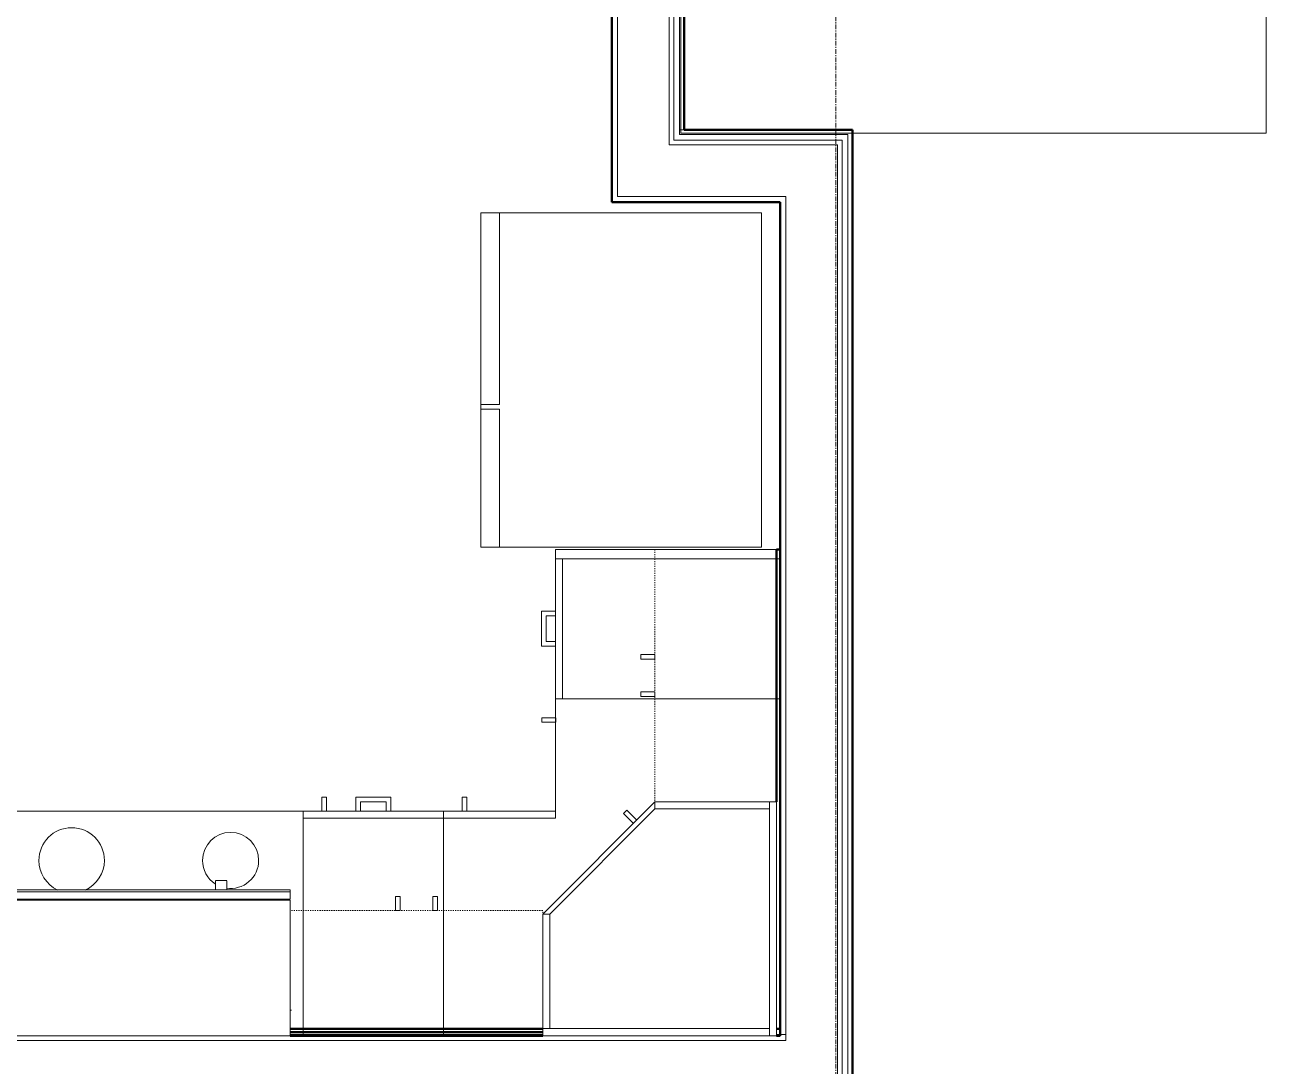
# Model space of a CAD drawing. Header units: inches. Extents: x -4218 to -1830, y 9756 to 12426.
# Drawn here: x -3568.1 to -3435.3, y 10550.4 to 10661.8 of the extents above; entities that cross this region are included whole.
import ezdxf

# ---------------------------------------------------------------- set-up
doc = ezdxf.new("R2010")
doc.units = ezdxf.units.IN
doc.header["$MEASUREMENT"] = 0
doc.linetypes.add('Dash', pattern=[0.25, 0.125, -0.125])
doc.linetypes.add('Grid Line 1_2_', pattern=[0.875, 0.5, -0.125, 0.125, -0.125])
for name, color, linetype, lineweight in [('0-1', 7, 'Continuous', 5), ('0-2', 252, 'Continuous', 9), ('A-FLOR-2', 252, 'Continuous', 9), ('A-FLOR-3', 7, 'Continuous', 9), ('A-WALL-1', 250, 'Continuous', 50), ('A-WALL-2', 10, 'Continuous', 13), ('A-WALL-3', 253, 'Continuous', 9), ('A-WALL-4', 254, 'Continuous', 9), ('A-WALL-5', 252, 'Continuous', 9), ('A-WALL-8', 113, 'Continuous', 9), ('I-WALL-1', 250, 'Continuous', 50), ('I-WALL-2', 254, 'Continuous', 9), ('I-WALL-3', 253, 'Continuous', 9), ('I-WALL-4', 252, 'Continuous', 9), ('Q-CASE', 31, 'Continuous', 9), ('Q-CASE-1', 253, 'Continuous', 9), ('Q-CASE-2', 252, 'Continuous', 9), ('Q-CASE-3', 7, 'Continuous', 9), ('Q-CASE-5', 254, 'Continuous', 9), ('Q-CASE-6', 7, 'Dash', 9), ('Q-SPCQ-1', 7, 'Continuous', 9), ('S-GRID-1', 1, 'Grid Line 1_2_', 9)]:
    doc.layers.add(name, color=color, linetype=linetype, lineweight=lineweight)

# ---------------------------------------------------------------- blocks, each defined once
blk = doc.blocks.new('Refrigerator_-_Side-by-Side_6047 - 36_ X 30_-1372843-BACKGROUND - 1ST FLOOR')
at = {"layer": 'Q-SPCQ-1'}
for p, q in [((-17.88, 15.58), (17.87, 15.58)), ((-17.88, -14.42), (-17.88, 15.58)), ((-17.88, 15.58), (-3.13, 15.58)), ((-17.88, 15.58), (-17.88, 13.58)), ((-3.13, 13.58), (-3.13, 15.58)), ((-2.63, 15.58), (17.87, 15.58)), ((-2.63, 15.58), (-2.63, 13.58)), ((17.87, 15.58), (17.87, -14.42)), ((17.87, 13.58), (17.87, 15.58)), ((-3.13, 13.58), (-17.88, 13.58)), ((17.87, 13.58), (-2.63, 13.58)), ((17.87, -14.42), (-17.88, -14.42))]:
    blk.add_line(p, q, dxfattribs=at)
blk = doc.blocks.new('Range - 24_ x 30_-V30-BACKGROUND - 1ST FLOOR')
at = {"layer": 'Q-SPCQ-1'}
blk.add_line((29.87, -22), (30, -22), dxfattribs=at)
for centre, radius, start, end in [((6.5, -6), 3.5, 360, 180), ((23.5, -6), 3, 0, 180), ((6.5, -6), 3.5, 180, 244.8622), ((6.5, -6), 3.5, 295.0974, 0), ((23.5, -6), 3, 180, 236.8442), ((23.5, -6), 3, 261.8143, 0)]:
    blk.add_arc(centre, radius, start, end, dxfattribs=at)
blk = doc.blocks.new('300 Series Wall Hung Cabinet_302 - 27_ X 36_-2604985-BACKGROUND - 1ST FLOOR')
at = {"layer": 'Q-CASE-3'}
for p, q in [((-2.25, -13.19), (-1.76, -13.19)), ((-2.25, -13.19), (-2.25, -14.69)), ((-1.76, -14.69), (-1.76, -13.19)), ((1.75, -13.19), (2.24, -13.19)), ((1.75, -13.19), (1.75, -14.69)), ((2.24, -14.69), (2.24, -13.19)), ((-2.25, -14.69), (-1.76, -14.69)), ((1.75, -14.69), (2.24, -14.69))]:
    blk.add_line(p, q, dxfattribs=at)
at = {"layer": 'Q-CASE-6'}
for p, q in [((13.5, -0.19), (-13.5, -0.19)), ((-13.5, -0.19), (-13.5, -13.19)), ((13.5, -13.19), (13.5, -0.19)), ((-13.5, -13.19), (13.5, -13.19))]:
    blk.add_line(p, q, dxfattribs=at)
blk = doc.blocks.new('30quot_MicrowaveVent_11166 - 70cm miele oven-2804781-BACKGROUND - 1ST FLOOR')
at = {"layer": 'Q-CASE-3'}
for p, q in [((8.88, 16.6), (7.69, 16.6)), ((7.69, 15.63), (7.69, 16.55)), ((8.88, 16.55), (8.88, 15.63)), ((15.68, 15.6), (-14.2, 15.6)), ((-14.2, 15.39), (-14.2, 15.6)), ((-14.2, 14.61), (-14.2, 15.39)), ((15.68, 15.39), (-14.2, 15.39)), ((15.68, 14.61), (-14.2, 14.61)), ((15.68, 15.6), (15.68, 15.39)), ((15.68, 15.39), (15.68, 14.61)), ((-14.2, 0), (-14.2, 14.49)), ((-14.2, 14.49), (15.68, 14.49)), ((15.68, 14.49), (15.68, 0)), ((-14.2, 0), (15.68, 0))]:
    blk.add_line(p, q, dxfattribs=at)
blk = doc.blocks.new('Single Door 1 Drawer 211 - 211 Base Cabinet Single Door1 Drawer 15_-2709718-BACKGROUND - 1ST FLOOR')
at = {"layer": 'Q-CASE-1'}
for p, q in [((-11.26, -0.74), (-11.26, -0.37)), ((3.74, -0.37), (3.74, -0.74)), ((1.24, -24), (1.73, -24))]:
    blk.add_line(p, q, dxfattribs=at)
at = {"layer": 'Q-CASE-2'}
for p, q in [((-11.26, -23.25), (-11.26, -0.74)), ((3.74, -0.74), (3.74, -23.25)), ((-11.26, -23.25), (-11.26, -24)), ((3.74, -23.25), (-11.26, -23.25)), ((3.74, -24), (3.74, -23.25)), ((-11.26, -24), (3.74, -24)), ((-5.64, -24), (-5.14, -24)), ((-1.89, -24), (-2.39, -24)), ((1.24, -24), (1.73, -24))]:
    blk.add_line(p, q, dxfattribs=at)
at = {"layer": 'Q-CASE-3'}
for p, q in [((-5.64, -24), (-5.64, -25.5)), ((-5.14, -25), (-5.14, -24)), ((-2.39, -25), (-5.14, -25)), ((-2.39, -24), (-2.39, -25)), ((-1.89, -25.5), (-1.89, -24)), ((1.24, -24), (1.24, -25.5)), ((1.73, -25.5), (1.73, -24)), ((-5.64, -25.5), (-1.89, -25.5)), ((1.24, -25.5), (1.73, -25.5))]:
    blk.add_line(p, q, dxfattribs=at)
at = {"layer": 'Q-CASE-5'}
for p, q in [((-11.26, -0.37), (-11.26, 0)), ((-11.26, 0), (3.74, 0)), ((3.74, -0.02), (3.74, -0.37))]:
    blk.add_line(p, q, dxfattribs=at)
blk = doc.blocks.new('Base Cabinet 4 Drawer 254 - Base Cabinet 4 Drawer 254 15_-V31-BACKGROUND - 1ST FLOOR')
at = {"layer": 'Q-CASE-1'}
for p, q in [((-6.76, -0.37), (-6.76, -0.01)), ((8.24, 0), (8.24, -0.37)), ((-1.14, -24), (-0.64, -24)), ((2.61, -24), (2.11, -24))]:
    blk.add_line(p, q, dxfattribs=at)
at = {"layer": 'Q-CASE-2'}
for p, q in [((-6.76, -23.25), (-6.76, -0.37)), ((8.24, -0.37), (8.24, -23.25)), ((-6.76, -23.25), (-6.76, -24)), ((8.24, -23.25), (-6.76, -23.25)), ((8.24, -24), (8.24, -23.25)), ((-6.76, -24), (8.24, -24)), ((-1.14, -24), (-0.64, -24)), ((2.61, -24), (2.11, -24))]:
    blk.add_line(p, q, dxfattribs=at)
at = {"layer": 'Q-CASE-3'}
for p, q in [((-1.14, -24), (-1.14, -25.5)), ((-0.64, -25), (-0.64, -24)), ((2.11, -25), (-0.64, -25)), ((2.11, -24), (2.11, -25)), ((2.61, -25.5), (2.61, -24)), ((-1.14, -25.5), (2.61, -25.5))]:
    blk.add_line(p, q, dxfattribs=at)
at = {"layer": 'Q-CASE-5'}
for p, q in [((-6.76, 0), (8.24, 0)), ((-1.14, -24), (-0.64, -24)), ((-1.14, -24), (-0.64, -24)), ((2.61, -24), (2.11, -24)), ((2.61, -24), (2.11, -24))]:
    blk.add_line(p, q, dxfattribs=at)
blk = doc.blocks.new('308 - 308-2727437-BACKGROUND - 1ST FLOOR')
at = {"layer": 'Q-CASE'}
for p, q in [((-11.25, -13.19), (-12, -13.19)), ((-12, -13.19), (0, -25.19)), ((0, -24.44), (-11.25, -13.19)), ((0, -25.19), (0, -24.44))]:
    blk.add_line(p, q, dxfattribs=at)
at = {"layer": 'Q-CASE-3'}
for p, q in [((13, -0.19), (-12, -0.19)), ((-12, -0.19), (-12, -0.94)), ((-11.25, -0.94), (-12, -0.94)), ((-12, -0.94), (-12, -13.19)), ((-12, -0.94), (13, -0.94)), ((12.25, -0.94), (-11.25, -0.94)), ((-11.25, -0.94), (-11.25, -13.19)), ((-11.25, -13.19), (-11.25, -0.94)), ((12.25, -24.44), (12.25, -0.94)), ((13, -0.94), (12.25, -0.94)), ((12.25, -0.94), (12.25, -25.19)), ((13, -0.94), (13, -0.19)), ((13, -25.19), (13, -0.94)), ((-12, -13.19), (-11.25, -13.19)), ((-11.25, -13.19), (0, -24.44)), ((-10.05, -15.14), (-11.11, -16.2)), ((-10.76, -16.55), (-9.7, -15.49)), ((-11.11, -16.2), (-10.76, -16.55)), ((0, -24.44), (12.25, -24.44)), ((12.25, -24.44), (0, -24.44)), ((0, -24.44), (0, -25.19)), ((0, -25.19), (12.25, -25.19)), ((12.25, -25.19), (12.25, -24.44)), ((12.25, -25.19), (13, -25.19))]:
    blk.add_line(p, q, dxfattribs=at)
blk = doc.blocks.new('Base Cabinet Corner 197 - Base Cabinet Corner 197-V93-BACKGROUND - 1ST FLOOR')
at = {"layer": 'Q-CASE-1'}
for p, q in [((12.74, -0.37), (12.74, -0.74)), ((10.24, -24), (10.73, -24)), ((-22.89, -36), (-23.26, -36))]:
    blk.add_line(p, q, dxfattribs=at)
at = {"layer": 'Q-CASE-2'}
for p, q in [((12.74, -0.74), (12.74, -24)), ((0.74, -23.25), (0.74, -36)), ((12.74, -23.25), (0.74, -23.25)), ((0.74, -23.25), (0.74, -24)), ((0.74, -24), (0.74, -36)), ((12.74, -24), (0.74, -24)), ((10.24, -24), (10.73, -24)), ((0.73, -34), (0.73, -33.51)), ((0.74, -36), (-22.89, -36))]:
    blk.add_line(p, q, dxfattribs=at)
at = {"layer": 'Q-CASE-3'}
for p, q in [((10.24, -24), (10.24, -25.5)), ((10.73, -25.5), (10.73, -24)), ((10.24, -25.5), (10.73, -25.5)), ((2.23, -33.51), (0.74, -33.51)), ((0.74, -34), (2.23, -34)), ((2.23, -34), (2.23, -33.51))]:
    blk.add_line(p, q, dxfattribs=at)
at = {"layer": 'Q-CASE-5'}
for p, q in [((-23.26, 0), (-22.89, 0)), ((-23.26, -0.74), (-23.26, 0)), ((-23.26, -36), (-23.26, -0.74)), ((2.11, 0), (12.74, 0)), ((12.74, 0), (12.74, -0.37))]:
    blk.add_line(p, q, dxfattribs=at)
blk = doc.blocks.new('CTR - 1st Phase - Unit Layouts_rvt-1-BACKGROUND - 1ST FLOOR')
at = {"layer": 'A-WALL-1'}
for p, q in [((-3487.67, 10605.7), (-3487.67, 10578.7)), ((-3487.3, 10605.7), (-3487.67, 10605.7)), ((-3487.3, 10553.7), (-3487.3, 10605.7)), ((-3512.67, 10554.07), (-3539.67, 10554.07)), ((-3539.67, 10553.7), (-3512.67, 10553.7)), ((-3487.67, 10553.7), (-3487.3, 10553.7))]:
    blk.add_line(p, q, dxfattribs=at)
at = {"layer": 'A-WALL-3'}
for p, q in [((-3487.3, 10554.44), (-3487.3, 10605.7)), ((-3512.67, 10554.07), (-3539.67, 10554.07)), ((-3539.67, 10553.7), (-3512.67, 10553.7)), ((-3487.3, 10553.7), (-3487.67, 10553.7))]:
    blk.add_line(p, q, dxfattribs=at)
at = {"layer": 'A-WALL-4'}
blk.add_line((-3487.3, 10553.7), (-3487.3, 10554.44), dxfattribs=at)
at = {"layer": 'A-WALL-5'}
for q in [(-3487.67, 10578.7), (-3487.3, 10605.7)]:
    blk.add_line((-3487.67, 10605.7), q, dxfattribs=at)
at = {"layer": 'A-WALL-8'}
for p, q in [((-3487.67, 10605.7), (-3511.3, 10605.7)), ((-3511.3, 10605.7), (-3511.3, 10577.7)), ((-3511.3, 10577.7), (-3511.3, 10605.7)), ((-3511.3, 10605.7), (-3487.67, 10605.7)), ((-3487.3, 10605.7), (-3487.67, 10605.7)), ((-3487.67, 10605.7), (-3487.3, 10605.7)), ((-3487.3, 10554.44), (-3487.3, 10605.7)), ((-3487.3, 10605.7), (-3487.3, 10554.44)), ((-3511.3, 10577.7), (-3582.8, 10577.7)), ((-3582.8, 10577.7), (-3511.3, 10577.7)), ((-3539.67, 10553.7), (-3512.67, 10553.7)), ((-3512.67, 10553.7), (-3539.67, 10553.7)), ((-3487.67, 10553.7), (-3487.3, 10553.7)), ((-3487.3, 10553.7), (-3487.67, 10553.7)), ((-3487.3, 10553.7), (-3487.3, 10554.44)), ((-3487.3, 10554.44), (-3487.3, 10553.7))]:
    blk.add_line(p, q, dxfattribs=at)
at = {"layer": '0-2'}
for name, p, rotation in [('Refrigerator_-_Side-by-Side_6047 - 36_ X 30_-1372843-BACKGROUND - 1ST FLOOR', (-3503.72, 10623.82), 89.999999999975), ('300 Series Wall Hung Cabinet_302 - 27_ X 36_-2604985-BACKGROUND - 1ST FLOOR', (-3487.49, 10592.2), 269.9999999999891), ('Base Cabinet 4 Drawer 254 - Base Cabinet 4 Drawer 254 15_-V31-BACKGROUND - 1ST FLOOR', (-3487.3, 10597.94), 269.9999999999893), ('Base Cabinet Corner 197 - Base Cabinet Corner 197-V93-BACKGROUND - 1ST FLOOR', (-3510.56, 10553.7), 180), ('Single Door 1 Drawer 211 - 211 Base Cabinet Single Door1 Drawer 15_-2709718-BACKGROUND - 1ST FLOOR', (-3534.56, 10553.7), 180), ('308 - 308-2727437-BACKGROUND - 1ST FLOOR', (-3487.49, 10566.7), 269.9999999999891), ('300 Series Wall Hung Cabinet_302 - 27_ X 36_-2604985-BACKGROUND - 1ST FLOOR', (-3526.17, 10553.89), 180)]:
    blk.add_blockref(name, p, dxfattribs=dict(at, rotation=rotation))
for name, p in [('Range - 24_ x 30_-V30-BACKGROUND - 1ST FLOOR', (-3569.55, 10578.44)), ('30quot_MicrowaveVent_11166 - 70cm miele oven-2804781-BACKGROUND - 1ST FLOOR', (-3555.35, 10553.7))]:
    blk.add_blockref(name, p, dxfattribs=at)
blk = doc.blocks.new('CTR - 1st Phase - Common Walls_rvt-1-BACKGROUND - 1ST FLOOR')
at = {"layer": 'A-FLOR-2'}
for p, q in [((-3497.92, 10666.89), (-3497.92, 10650.19)), ((-3497.92, 10650.19), (-3479.55, 10650.19))]:
    blk.add_line(p, q, dxfattribs=at)
at = {"layer": 'A-FLOR-3'}
for p, q in [((-3435.32, 10650.19), (-3435.32, 10668.89)), ((-3479.55, 10650.19), (-3435.32, 10650.19))]:
    blk.add_line(p, q, dxfattribs=at)
at = {"layer": 'A-WALL-2'}
for p, q in [((-3504.67, 10666.89), (-3504.67, 10650.56)), ((-3499.17, 10666.89), (-3499.17, 10650.56)), ((-3498.67, 10666.89), (-3498.67, 10650.56)), ((-3498.05, 10666.89), (-3498.05, 10650.56)), ((-3504.67, 10648.94), (-3504.67, 10650.56)), ((-3499.17, 10649.44), (-3499.17, 10650.56)), ((-3498.67, 10650.06), (-3498.67, 10650.56)), ((-3498.05, 10650.56), (-3497.55, 10650.56)), ((-3498.05, 10650.06), (-3498.05, 10650.56)), ((-3504.67, 10643.44), (-3504.67, 10648.94)), ((-3499.17, 10648.94), (-3499.17, 10649.44)), ((-3481.17, 10648.94), (-3499.17, 10648.94)), ((-3498.67, 10649.44), (-3498.67, 10650.06)), ((-3480.67, 10649.44), (-3498.67, 10649.44)), ((-3480.05, 10650.06), (-3498.05, 10650.06)), ((-3481.17, 10648.94), (-3481.17, 10643.44)), ((-3480.67, 10649.44), (-3480.67, 10648.94)), ((-3480.67, 10648.94), (-3480.67, 10642.81)), ((-3480.05, 10650.06), (-3480.05, 10649.44)), ((-3480.05, 10649.44), (-3480.05, 10642.81)), ((-3486.67, 10643.44), (-3504.67, 10643.44)), ((-3486.67, 10643.44), (-3486.67, 10642.81)), ((-3486.67, 10642.81), (-3486.67, 10553.81)), ((-3481.17, 10643.44), (-3481.17, 10642.81)), ((-3481.17, 10642.81), (-3481.17, 10418.16)), ((-3480.67, 10642.81), (-3480.67, 10418.16)), ((-3480.05, 10642.81), (-3480.05, 10418.16)), ((-3512.67, 10553.81), (-3539.67, 10553.81)), ((-3487.3, 10553.81), (-3487.67, 10553.81)), ((-3487.3, 10553.81), (-3486.67, 10553.81)), ((-3486.67, 10553.81), (-3486.67, 10553.19)), ((-3486.67, 10553.81), (-3486.67, 10553.19)), ((-3487.3, 10553.19), (-3822.72, 10553.19)), ((-3487.3, 10553.19), (-3486.67, 10553.19))]:
    blk.add_line(p, q, dxfattribs=at)
at = {"layer": 'I-WALL-1'}
for p, q in [((-3505.3, 10666.89), (-3505.3, 10650.56)), ((-3497.55, 10650.56), (-3497.55, 10666.89)), ((-3505.3, 10650.56), (-3505.3, 10643.44)), ((-3479.55, 10650.56), (-3497.55, 10650.56)), ((-3479.55, 10650.06), (-3479.55, 10650.56)), ((-3479.55, 10642.81), (-3479.55, 10650.06)), ((-3505.3, 10643.44), (-3505.3, 10642.81)), ((-3505.3, 10642.81), (-3487.3, 10642.81)), ((-3487.3, 10642.81), (-3487.3, 10554.44)), ((-3479.55, 10418.16), (-3479.55, 10642.81)), ((-3512.67, 10554.44), (-3539.67, 10554.44)), ((-3487.3, 10554.44), (-3487.67, 10554.44))]:
    blk.add_line(p, q, dxfattribs=at)
at = {"layer": 'I-WALL-2'}
for p, q in [((-3487.3, 10605.7), (-3487.3, 10554.44)), ((-3487.3, 10554.44), (-3487.67, 10554.44))]:
    blk.add_line(p, q, dxfattribs=at)
at = {"layer": 'I-WALL-3'}
blk.add_line((-3512.67, 10554.44), (-3539.67, 10554.44), dxfattribs=at)
at = {"layer": 'I-WALL-4'}
for p, q in [((-3505.3, 10666.89), (-3505.3, 10650.56)), ((-3505.3, 10642.81), (-3505.3, 10650.56)), ((-3479.55, 10650.19), (-3479.55, 10642.81)), ((-3505.3, 10642.81), (-3487.3, 10642.81)), ((-3487.3, 10642.81), (-3487.3, 10605.7)), ((-3479.55, 10418.16), (-3479.55, 10642.81))]:
    blk.add_line(p, q, dxfattribs=at)

msp = doc.modelspace()

# ---------------------------------------------------------------- linework, layer by layer
at = {"layer": 'S-GRID-1'}
msp.add_line((-3481.32, 9836.18), (-3481.32, 12376.81), dxfattribs=at)

# ---------------------------------------------------------------- block references
at = {"layer": '0-1'}
for name in ['CTR - 1st Phase - Unit Layouts_rvt-1-BACKGROUND - 1ST FLOOR', 'CTR - 1st Phase - Common Walls_rvt-1-BACKGROUND - 1ST FLOOR']:
    msp.add_blockref(name, (0, 0), dxfattribs=at)

doc.saveas('drawing.dxf')
